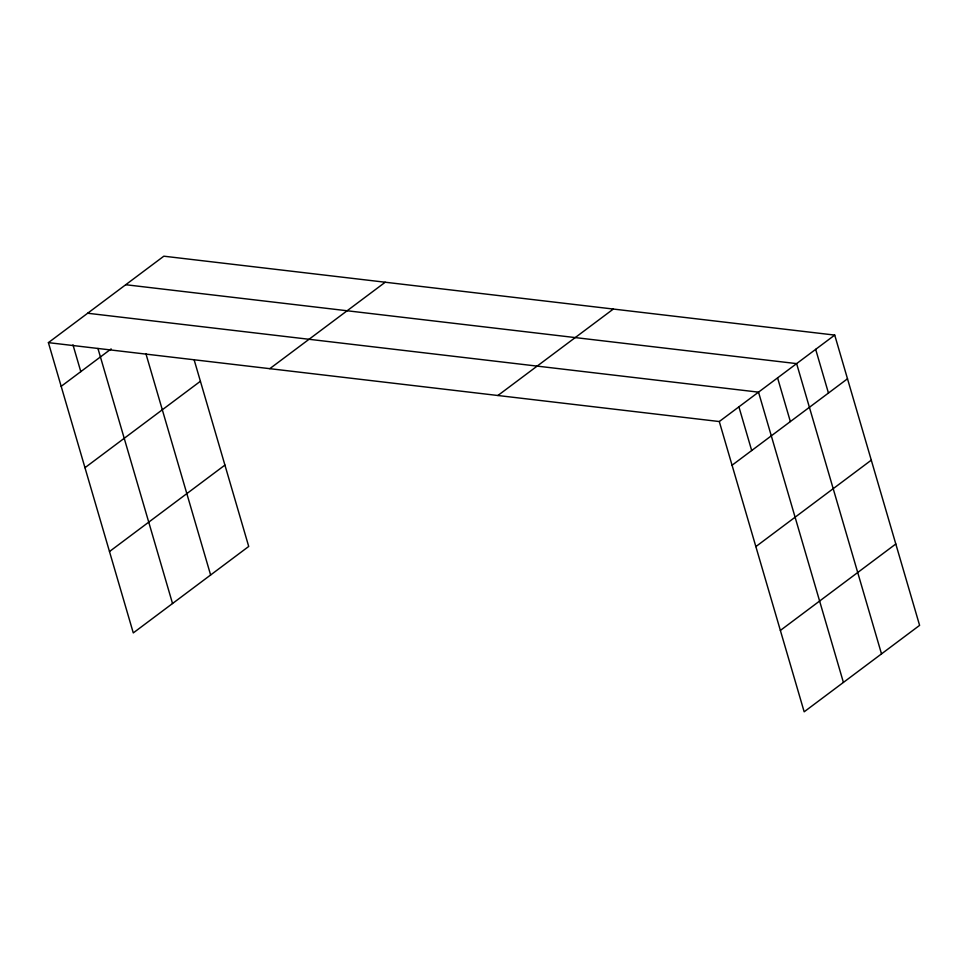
<?xml version="1.0" encoding="UTF-8"?>
<svg xmlns="http://www.w3.org/2000/svg" width="968" height="968" viewBox="0 0 968 968"><rect width="100%" height="100%" fill="white"/><g stroke="black" fill="none" stroke-linecap="round" stroke-linejoin="round"><path stroke-width="1.45" d="M48.4 342.636L163.834 256.193L834.718 335.085L919.6 625.364L804.166 711.807L719.284 421.54L48.4 342.636L133.281 632.915L248.716 546.46L194.253 360.217M61.178 386.329L111.138 348.916M84.966 467.701L200.412 381.259M269.794 368.675L385.228 282.233M109.493 551.542L224.927 465.088M497.891 395.501L613.325 309.058M719.284 421.54L834.718 335.085M732.062 465.233L847.496 378.778M755.851 546.605L871.285 460.151M780.365 630.434L895.799 543.992M125.743 284.725L796.628 363.617L881.509 653.884M87.652 313.245L758.525 392.149L843.406 682.416M815.673 349.351L828.451 393.044M777.582 377.883L790.36 421.576M738.911 406.838L751.688 450.531M145.902 353.671L210.625 574.992M97.95 348.48L172.534 603.524M72.975 344.85L80.804 371.639"/></g></svg>
